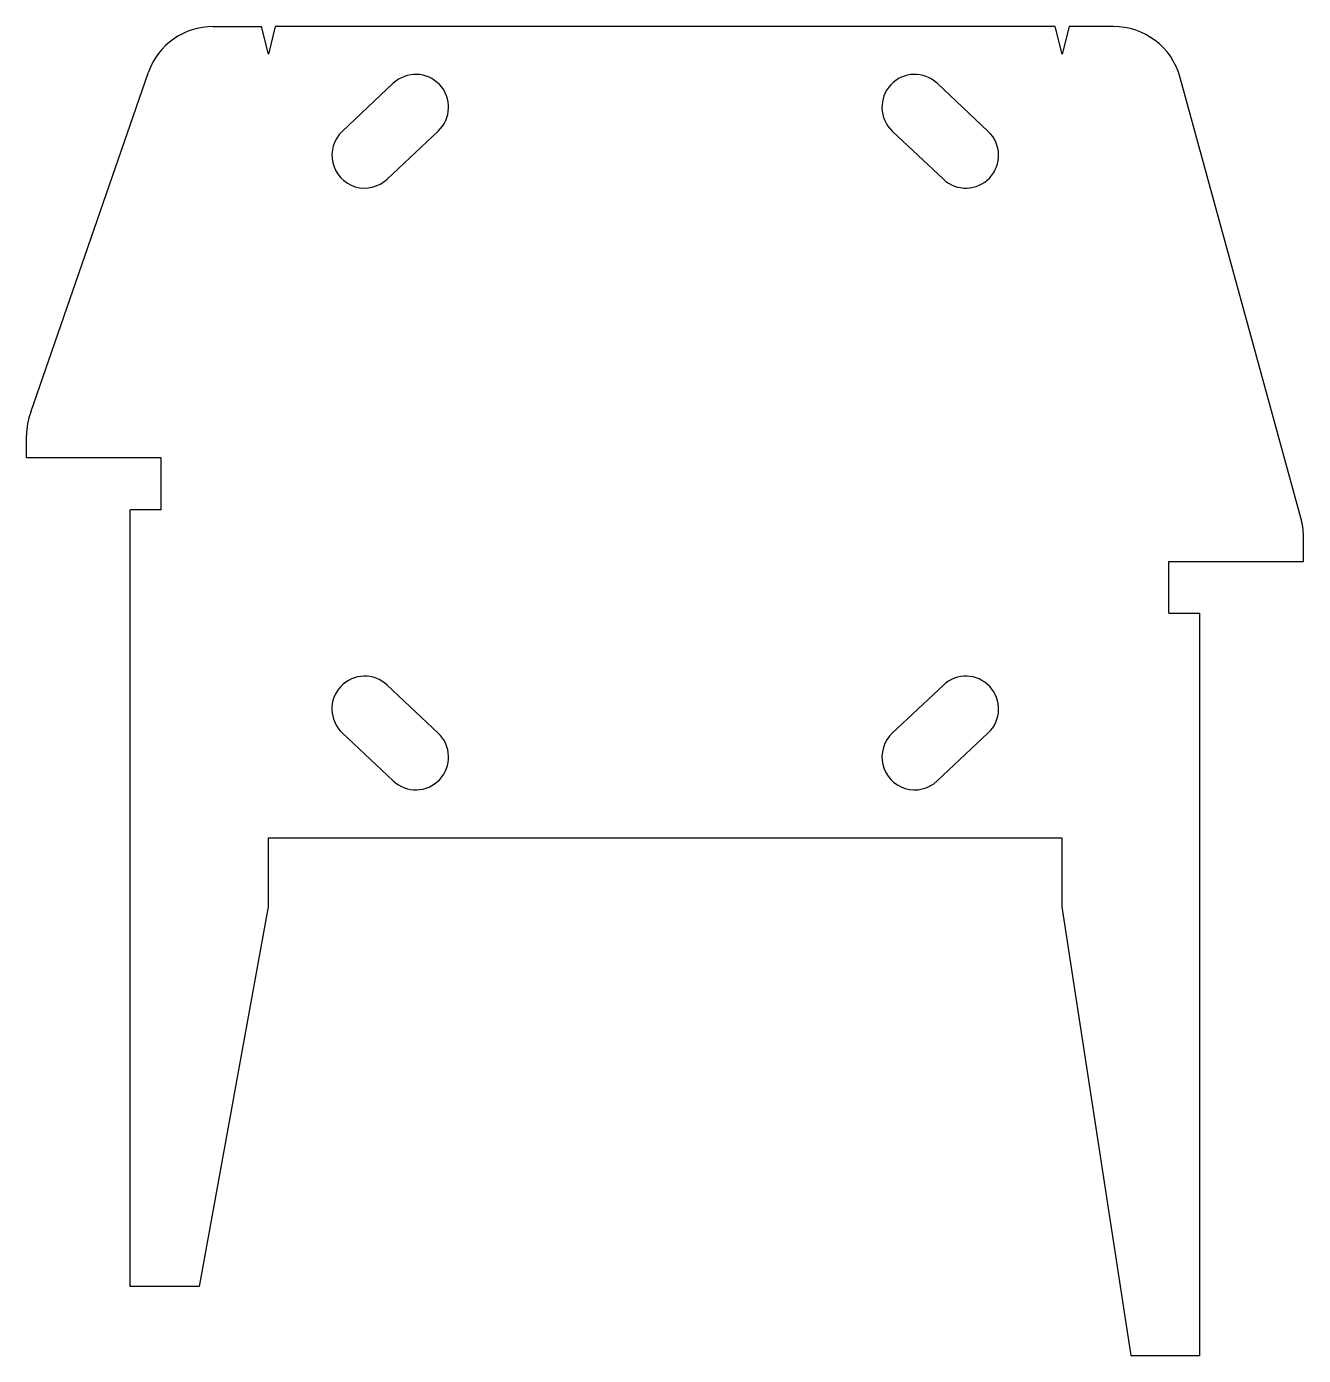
# Model space of a CAD drawing. Extents: x 0 to 370, y 3 to 388.
import ezdxf

# ---------------------------------------------------------------- set-up
doc = ezdxf.new("R2010")
doc.units = 0
doc.layers.get('0').update_dxf_attribs({"linetype": 'CONTINUOUS'})

msp = doc.modelspace()

# ---------------------------------------------------------------- linework, layer by layer
for p, q in [((54.37, 388.25), (68.36, 388.25)), ((70.36, 380.25), (68.36, 388.25)), ((72.36, 388.25), (70.36, 380.25)), ((298.36, 388.25), (72.36, 388.25)), ((300.36, 380.25), (298.36, 388.25)), ((302.36, 388.25), (300.36, 380.25)), ((315.27, 388.25), (302.36, 388.25)), ((1.49, 276.57), (35.57, 375.09)), ((369.51, 245.95), (334.5, 373.75)), ((91.74, 357.87), (106.56, 371.82)), ((278.97, 357.87), (264.16, 371.82)), ((104.77, 344.04), (119.58, 357.98)), ((265.95, 344.04), (251.14, 357.98)), ((0.28, 263.26), (0.28, 269.73)), ((39.28, 263.26), (0.28, 263.26)), ((39.28, 248.26), (39.28, 263.26)), ((30.28, 23.26), (30.28, 248.26)), ((39.28, 248.26), (30.28, 248.26)), ((370.28, 233.26), (370.28, 240.45)), ((331.28, 233.26), (370.28, 233.26)), ((331.28, 218.26), (331.28, 233.26)), ((331.28, 218.26), (340.28, 218.26)), ((340.28, 3.26), (340.28, 218.26)), ((104.77, 197.47), (119.58, 183.52)), ((265.95, 197.47), (251.14, 183.52)), ((91.74, 183.63), (106.56, 169.69)), ((278.97, 183.63), (264.16, 169.69)), ((70.28, 153.26), (300.28, 153.26)), ((70.28, 153.26), (70.28, 133.26)), ((300.28, 153.26), (300.28, 133.26)), ((70.28, 133.26), (50.28, 23.26)), ((300.28, 133.26), (320.28, 3.26)), ((50.28, 23.26), (30.28, 23.26)), ((320.28, 3.26), (340.28, 3.26))]:
    msp.add_line(p, q)
for centre, radius, start, end in [((54.37, 368.25), 20, 90, 160.0169), ((315.27, 368.25), 20, 15.9454, 90), ((113.07, 364.9), 9.5, 313.2643, 133.2643), ((257.65, 364.9), 9.5, 46.7357, 226.7357), ((98.26, 350.96), 9.5, 133.2643, 313.2643), ((272.46, 350.96), 9.5, 226.7357, 46.7357), ((20.28, 269.73), 20, 160.0169, 180), ((350.28, 240.45), 20, 0, 15.9454), ((98.26, 190.55), 9.5, 46.7357, 226.7357), ((272.46, 190.55), 9.5, 313.2643, 133.2643), ((113.07, 176.61), 9.5, 226.7357, 46.7357), ((257.65, 176.61), 9.5, 133.2643, 313.2643)]:
    msp.add_arc(centre, radius, start, end)

doc.saveas('drawing.dxf')
